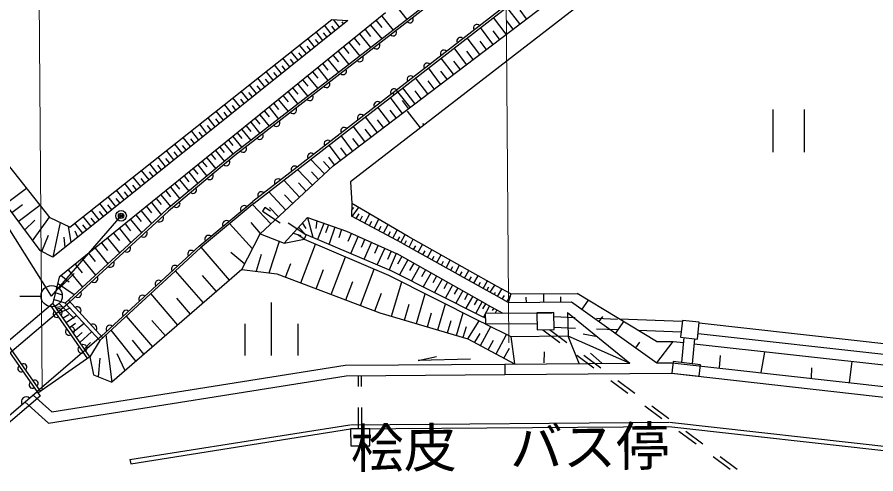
# Model space of a CAD drawing. Units: millimetres, scale not verified. Extents: x 0 to 700000, y -47500 to 447500.
# Drawn here: x 234734 to 275180, y 295984 to 317480 of the extents above; entities that cross this region are included whole.
import ezdxf
from ezdxf.enums import TextEntityAlignment as Align

# ---------------------------------------------------------------- set-up
doc = ezdxf.new("R2010")
doc.units = ezdxf.units.MM
doc.header["$LTSCALE"] = 1000
doc.header["$PDMODE"] = 32
doc.header["$PDSIZE"] = 500
doc.layers.add('作業ﾚｲﾔ1', color=7, linetype='Continuous', lineweight=25)
doc.styles.add('ＭＳ ゴシック', font='')
doc.styles.get('ＭＳ ゴシック').set_extended_font_data('MS Gothic')

msp = doc.modelspace()

# ---------------------------------------------------------------- linework, layer by layer
at = {"layer": '作業ﾚｲﾔ1', "lineweight": 13}
for p, q in [((257900, 302155), (257658, 332154)), ((235917, 299902), (235659, 331976))]:
    msp.add_line(p, q, dxfattribs=at)
at = {"layer": '作業ﾚｲﾔ1'}
for p, q in [((269283, 329922), (244929, 311047)), ((269344, 329843), (244991, 310969)), ((270846, 328191), (245833, 308806)), ((245894, 308727), (270907, 328112)), ((249620, 310488), (270523, 326368)), ((270977, 325592), (250436, 309728)), ((252554, 318053), (253095, 317376)), ((258409, 317165), (257806, 317959)), ((252090, 317682), (236714, 305242)), ((251904, 317531), (252440, 316869)), ((258728, 317407), (258425, 317805)), ((250305, 317329), (236410, 306185)), ((237220, 307597), (249556, 317371)), ((249556, 317371), (250305, 317329)), ((249915, 317016), (249633, 317367)), ((250110, 317172), (250039, 317260)), ((251381, 317108), (251908, 316456)), ((251641, 317319), (251907, 316990)), ((257775, 316683), (257176, 317471)), ((258091, 316923), (257791, 317319)), ((249135, 316390), (248817, 316786)), ((249330, 316547), (249171, 316744)), ((249525, 316703), (249209, 317097)), ((249720, 316859), (249562, 317056)), ((251122, 316899), (251383, 316575)), ((257146, 316205), (256552, 316987)), ((257460, 316444), (257162, 316836)), ((248745, 316077), (248425, 316475)), ((248940, 316234), (248780, 316432)), ((250611, 316485), (250869, 316168)), ((250866, 316691), (251384, 316050)), ((256522, 315731), (255932, 316507)), ((256833, 315968), (256537, 316357)), ((248355, 315765), (248033, 316165)), ((248550, 315921), (248389, 316121)), ((250109, 316079), (250362, 315767)), ((250359, 316281), (250869, 315651)), ((255902, 315260), (255317, 316030)), ((247574, 315139), (247250, 315544)), ((247769, 315295), (247608, 315497)), ((247965, 315452), (247642, 315854)), ((248160, 315608), (247998, 315809)), ((249615, 315680), (249864, 315372)), ((249861, 315879), (250363, 315259)), ((255287, 314793), (254707, 315557)), ((256211, 315495), (255918, 315882)), ((247184, 314826), (246858, 315233)), ((247379, 314982), (247217, 315186)), ((248890, 315093), (249375, 314493)), ((249130, 315287), (249374, 314984)), ((249372, 315482), (249865, 314873)), ((254678, 314330), (254102, 315088)), ((255594, 315027), (255303, 315410)), ((246794, 314513), (246466, 314923)), ((246989, 314670), (246826, 314874)), ((248416, 314709), (248893, 314120)), ((248652, 314900), (248893, 314603)), ((254982, 314561), (254693, 314942)), ((236282, 308031), (231317, 314309)), ((246014, 313888), (245682, 314302)), ((246404, 314200), (246074, 314612)), ((246599, 314357), (246435, 314562)), ((247950, 314332), (248419, 313753)), ((248182, 314520), (248419, 314228)), ((254072, 313870), (253501, 314623)), ((254374, 314100), (254088, 314477)), ((230288, 313892), (235802, 306500)), ((245624, 313575), (245290, 313991)), ((245819, 313731), (245653, 313939)), ((246209, 314044), (246044, 314251)), ((247492, 313962), (247953, 313391)), ((247720, 314146), (247953, 313859)), ((252490, 313841), (252428, 313918)), ((252586, 314040), (253210, 313259)), ((253472, 313414), (252905, 314160)), ((253771, 313642), (253487, 314016)), ((245234, 313262), (244898, 313681)), ((245429, 313418), (245262, 313627)), ((247041, 313597), (247495, 313036)), ((247266, 313779), (247495, 313496)), ((252876, 312961), (252313, 313702)), ((253173, 313187), (252891, 313559)), ((244454, 312636), (244114, 313060)), ((244844, 312949), (244506, 313370)), ((245039, 313105), (244871, 313315)), ((246379, 313062), (246601, 312788)), ((246598, 313239), (247045, 312687)), ((246819, 313417), (247044, 313139)), ((252284, 312512), (251726, 313247)), ((252580, 312736), (252299, 313105)), ((253737, 312278), (253114, 313059)), ((270327, 313130), (270327, 311130)), ((271827, 311130), (271827, 313130)), ((244064, 312323), (243723, 312749)), ((244259, 312480), (244089, 312692)), ((244649, 312793), (244480, 313004)), ((245947, 312712), (246165, 312443)), ((246162, 312886), (246601, 312343)), ((251698, 312066), (251144, 312796)), ((251990, 312289), (251712, 312655)), ((243674, 312011), (243331, 312439)), ((243869, 312167), (243698, 312380)), ((245522, 312368), (245736, 312103)), ((245734, 312539), (246165, 312006)), ((251115, 311624), (250566, 312348)), ((253834, 312477), (253896, 312400)), ((243284, 311698), (242939, 312128)), ((243479, 311854), (243307, 312069)), ((244897, 311863), (245315, 311347)), ((245104, 312030), (245314, 311770)), ((245312, 312198), (245737, 311673)), ((250537, 311185), (249992, 311903)), ((251406, 311845), (251130, 312208)), ((242504, 311072), (242155, 311507)), ((242699, 311229), (242525, 311445)), ((242894, 311385), (242547, 311818)), ((243089, 311541), (242916, 311757)), ((244489, 311532), (244901, 311024)), ((244693, 311697), (244900, 311441)), ((249964, 310749), (249423, 311462)), ((250826, 311404), (250552, 311764)), ((242114, 310759), (241763, 311197)), ((242309, 310916), (242134, 311134)), ((244079, 311200), (244495, 310686)), ((244285, 311367), (244492, 311111)), ((250250, 310967), (249979, 311324)), ((241724, 310446), (241371, 310886)), ((241919, 310603), (241743, 310822)), ((243453, 310694), (243665, 310432)), ((243663, 310864), (244085, 310343)), ((243871, 311033), (244081, 310774)), ((249203, 310099), (248557, 310791)), ((249470, 310348), (249159, 310682)), ((249679, 310533), (249409, 310888)), ((236357, 304349), (232461, 310522)), ((240944, 309821), (240587, 310265)), ((241334, 310134), (240979, 310576)), ((241529, 310290), (241352, 310510)), ((243030, 310352), (243245, 310087)), ((243242, 310524), (243669, 309996)), ((249620, 310488), (246187, 307287)), ((248639, 309573), (247945, 310317)), ((240554, 309508), (240195, 309954)), ((240749, 309664), (240570, 309887)), ((241139, 309977), (240961, 310199)), ((242386, 309831), (242823, 309291)), ((242602, 310006), (242819, 309737)), ((242817, 310179), (243249, 309646)), ((248926, 309841), (248592, 310200)), ((234173, 308684), (235175, 309431)), ((240163, 309195), (239804, 309644)), ((240359, 309352), (240179, 309575)), ((241950, 309478), (242392, 308931)), ((242168, 309655), (242388, 309383)), ((248033, 309008), (247288, 309807)), ((248342, 309296), (247982, 309681)), ((250436, 309728), (250492, 308712)), ((239383, 308570), (239020, 309023)), ((239773, 308882), (239412, 309333)), ((239968, 309039), (239788, 309264)), ((241508, 309121), (241956, 308568)), ((241730, 309300), (241952, 309025)), ((247382, 308401), (246581, 309260)), ((247713, 308710), (247327, 309124)), ((234475, 308279), (234982, 308657)), ((234781, 307869), (235806, 308633)), ((238993, 308257), (238628, 308712)), ((239188, 308413), (239006, 308640)), ((239578, 308726), (239397, 308952)), ((241055, 308754), (241519, 308180)), ((241285, 308940), (241511, 308660)), ((243307, 306699), (245833, 308806)), ((246682, 307749), (245824, 308669)), ((250492, 308712), (250490, 308119)), ((253151, 307162), (250492, 308713)), ((238603, 307944), (238236, 308402)), ((238798, 308100), (238615, 308329)), ((240578, 308368), (241066, 307764)), ((240819, 308564), (241058, 308269)), ((246405, 308519), (246295, 308352)), ((246295, 308352), (247127, 307799)), ((246670, 308343), (246405, 308519)), ((247039, 308081), (246623, 308526)), ((250491, 308394), (250588, 308524)), ((250516, 308104), (250818, 308504)), ((250829, 308230), (250692, 308003)), ((251111, 307786), (251342, 308217)), ((235563, 307917), (235085, 307461)), ((235461, 306957), (236250, 308072)), ((237220, 307597), (236282, 308031)), ((236357, 304349), (239629, 308130)), ((236760, 307810), (236410, 306185)), ((238213, 307631), (237844, 308091)), ((238408, 307787), (238224, 308017)), ((240076, 307962), (240590, 307326)), ((240330, 308168), (240581, 307858)), ((246201, 307299), (245749, 307818)), ((248410, 308052), (247312, 306843)), ((248410, 308052), (248662, 307122)), ((248410, 308052), (250254, 307410)), ((248857, 307896), (248804, 307528)), ((252869, 306840), (250490, 308119)), ((250890, 307904), (251008, 308123)), ((251331, 307667), (251445, 307879)), ((251551, 307549), (251774, 307965)), ((237279, 306882), (237149, 307630)), ((237823, 307318), (237452, 307781)), ((237584, 307126), (237458, 307409)), ((238018, 307475), (237833, 307705)), ((239547, 307534), (240088, 306865)), ((239815, 307751), (240078, 307425)), ((245822, 306576), (244735, 307760)), ((248335, 307236), (247502, 307789)), ((247992, 307591), (248337, 307240)), ((248351, 307531), (248178, 307796)), ((248890, 307028), (249201, 307776)), ((249392, 307710), (249257, 307322)), ((249392, 307710), (249257, 307322)), ((249702, 307602), (249427, 306809)), ((249702, 307602), (249427, 306809)), ((250019, 307492), (249879, 307087)), ((250019, 307492), (249879, 307087)), ((250254, 307410), (252628, 306341)), ((251771, 307431), (251881, 307635)), ((251991, 307312), (252207, 307713)), ((252432, 307075), (252639, 307461)), ((235890, 306454), (236202, 307212)), ((236926, 307120), (236984, 306645)), ((238991, 307084), (239560, 306380)), ((239272, 307312), (239550, 306969)), ((245321, 305600), (246187, 307287)), ((246187, 307287), (247312, 306843)), ((247312, 306843), (248251, 307030)), ((247742, 307316), (248102, 307198)), ((247960, 307245), (248258, 307047)), ((248342, 307252), (248251, 307030)), ((250482, 307307), (250304, 306913)), ((250798, 307165), (250444, 306379)), ((251112, 307024), (250936, 306633)), ((252212, 307194), (252317, 307390)), ((252652, 306957), (252753, 307146)), ((252809, 306873), (253006, 307247)), ((257336, 304809), (253151, 307162)), ((253191, 306661), (253394, 307025)), ((238405, 306611), (239005, 305869)), ((238701, 302467), (243307, 306699)), ((238702, 306850), (238994, 306489)), ((244742, 305098), (243400, 306646)), ((246598, 305445), (247087, 306932)), ((248102, 304970), (248793, 306793)), ((251425, 306883), (251074, 306104)), ((251736, 306742), (251561, 306355)), ((252046, 306603), (251698, 305832)), ((252869, 306840), (257120, 304471)), ((252973, 306783), (253075, 306965)), ((253410, 306539), (253511, 306721)), ((253628, 306417), (253830, 306780)), ((236410, 306185), (235802, 306500)), ((238101, 306364), (238409, 305984)), ((244795, 306419), (245456, 305862)), ((246225, 306313), (245988, 305519)), ((249526, 304430), (250195, 306195)), ((252354, 306464), (252181, 306080)), ((252580, 306362), (252258, 305587)), ((256896, 303944), (252628, 306341)), ((252846, 306218), (252644, 305859)), ((253846, 306296), (253947, 306477)), ((254065, 306174), (254266, 306535)), ((254283, 306052), (254383, 306232)), ((254501, 305931), (254702, 306290)), ((237469, 305853), (237793, 305453)), ((237789, 306112), (238420, 305332)), ((247373, 305246), (247618, 305892)), ((253133, 306057), (252737, 305352)), ((253415, 305899), (253221, 305553)), ((254720, 305809), (254820, 305988)), ((254938, 305687), (255137, 306045)), ((255375, 305444), (255573, 305800)), ((237418, 305409), (236711, 304702)), ((237141, 305587), (237805, 304767)), ((245321, 305600), (239196, 300291)), ((243510, 304030), (242197, 305544)), ((245321, 305600), (246966, 305400)), ((246966, 305400), (251810, 303565)), ((248820, 304698), (249160, 305595)), ((250904, 303908), (251551, 305617)), ((253692, 305743), (253310, 305064)), ((253963, 305591), (253776, 305258)), ((254230, 305441), (253863, 304787)), ((255157, 305566), (255256, 305744)), ((255593, 305322), (255692, 305500)), ((255812, 305201), (256009, 305555)), ((236714, 305242), (236407, 304013)), ((236814, 305323), (237181, 305021)), ((244122, 304561), (243458, 305327)), ((250221, 304167), (250550, 305036)), ((252373, 303400), (252848, 305016)), ((254491, 305294), (254311, 304973)), ((254748, 305150), (254394, 304520)), ((255000, 305009), (254826, 304699)), ((256030, 305079), (256129, 305256)), ((256248, 304957), (256445, 305310)), ((256467, 304835), (256565, 305011)), ((256685, 304714), (256881, 305065)), ((237425, 304417), (236637, 304936)), ((255247, 304870), (254907, 304263)), ((255490, 304733), (255323, 304436)), ((255728, 304600), (255400, 304016)), ((256858, 304618), (256955, 304788)), ((257019, 304528), (257230, 304868)), ((257992, 304451), (257336, 304809)), ((257365, 304331), (257566, 304683)), ((234857, 304349), (235857, 304349)), ((236998, 304025), (236449, 304184)), ((236891, 304398), (236529, 304505)), ((238769, 302393), (237145, 304160)), ((242306, 302986), (241024, 304465)), ((242904, 303505), (242256, 304253)), ((251576, 303654), (251895, 304494)), ((253538, 303057), (253951, 304463)), ((255962, 304469), (255801, 304182)), ((256191, 304340), (255875, 303777)), ((256416, 304213), (256261, 303937)), ((257858, 304050), (257120, 304471)), ((257255, 304512), (257202, 304425)), ((257582, 304208), (257684, 304386)), ((257799, 304084), (258005, 304444)), ((257992, 304451), (257858, 304050)), ((257992, 304451), (261106, 304476)), ((258701, 304303), (258706, 304037)), ((259526, 304464), (259534, 304051)), ((260320, 304314), (260324, 304065)), ((264847, 302211), (261106, 304476)), ((234119, 302075), (236407, 304013)), ((234284, 301584), (237213, 304087)), ((236292, 303916), (238041, 301401)), ((238164, 301487), (236407, 304013)), ((236531, 303835), (236849, 303865)), ((236711, 303995), (237418, 303288)), ((237224, 303779), (236724, 303558)), ((238622, 302258), (236998, 304025)), ((246721, 301552), (246721, 304052)), ((252976, 303223), (253198, 303976)), ((254551, 302760), (254910, 303982)), ((256637, 304089), (256332, 303548)), ((256668, 303744), (256808, 303993)), ((256985, 303895), (256705, 303362)), ((256896, 303944), (257617, 303548)), ((257180, 303788), (257115, 303666)), ((257858, 304050), (260849, 304074)), ((260849, 304074), (264858, 301211)), ((261632, 304158), (261327, 303732)), ((237161, 303463), (236893, 303315)), ((237545, 303430), (237046, 303094)), ((241129, 301967), (239877, 303412)), ((251810, 303565), (255967, 302343)), ((254062, 302903), (254255, 303559)), ((255432, 302501), (255744, 303563)), ((256800, 303542), (259928, 303567)), ((256806, 303042), (256800, 303538)), ((257332, 303705), (257245, 303545)), ((260015, 303573), (259215, 303559)), ((259215, 303559), (259230, 302759)), ((260030, 302774), (260015, 303573)), ((260019, 303382), (261018, 303345)), ((260649, 303573), (260693, 302477)), ((260649, 303573), (263592, 301200)), ((262305, 303392), (262136, 303155)), ((237201, 302871), (237482, 303075)), ((237889, 303055), (237362, 302640)), ((241714, 302474), (241081, 303204)), ((245471, 301552), (245471, 303052)), ((247971, 301552), (247971, 303052)), ((255007, 302626), (255174, 303195)), ((255967, 302343), (256496, 303186)), ((256785, 303044), (257984, 302455)), ((256790, 303042), (259216, 303061)), ((262017, 303308), (263017, 303271)), ((263301, 303147), (262912, 302601)), ((266065, 303157), (263102, 303267)), ((266070, 303209), (265982, 302414)), ((266865, 303121), (266070, 303209)), ((266777, 302326), (266865, 303121)), ((266862, 303086), (282434, 301345)), ((237789, 302638), (237532, 302396)), ((238242, 302671), (237693, 302165)), ((240336, 301279), (239160, 302752)), ((255743, 302409), (255905, 302924)), ((256520, 302591), (256274, 302177)), ((256555, 302024), (257041, 302918)), ((257289, 301626), (257791, 302550)), ((259230, 302759), (260030, 302774)), ((259488, 302764), (260291, 302167)), ((259815, 302770), (260618, 302173)), ((260028, 302882), (261027, 302844)), ((262063, 302427), (261392, 302554)), ((262027, 302807), (263026, 302770)), ((266010, 302659), (263983, 302734)), ((266806, 302590), (282408, 300845)), ((235837, 299868), (234234, 302173)), ((238701, 302467), (235667, 299849)), ((237903, 301863), (238181, 302171)), ((238622, 302258), (238164, 301487)), ((238908, 302521), (239196, 300291)), ((240710, 301603), (240163, 302278)), ((255967, 302343), (258153, 301157)), ((256919, 301827), (257166, 302281)), ((257984, 302455), (260673, 302477)), ((257984, 302455), (258153, 301157)), ((260673, 302477), (261188, 301196)), ((260673, 302477), (263595, 301200)), ((263869, 301917), (264064, 302188)), ((264847, 302211), (265639, 302217)), ((264858, 301211), (265639, 302217)), ((265639, 302217), (266134, 302162)), ((265982, 302414), (266777, 302326)), ((266045, 301219), (266156, 302395)), ((266542, 301164), (266653, 302339)), ((234119, 302075), (235811, 299643)), ((257665, 301422), (257920, 301892)), ((266631, 302106), (282382, 300344)), ((238164, 301487), (235714, 299782)), ((238164, 301487), (238323, 300642)), ((238628, 301424), (238551, 300550)), ((239821, 300833), (239443, 301634)), ((253622, 301323), (254484, 301507)), ((256087, 301377), (253622, 301323)), ((259551, 301722), (259548, 301207)), ((261093, 301571), (261896, 300974)), ((261420, 301577), (262223, 300980)), ((262269, 301187), (261736, 301656)), ((267846, 301550), (267798, 300970)), ((269930, 301714), (269760, 300750)), ((236365, 298905), (250185, 301092)), ((250185, 301092), (257702, 301153)), ((257702, 301153), (263595, 301200)), ((257702, 301153), (257706, 300653)), ((264858, 301211), (265587, 301216)), ((265628, 301266), (265567, 300719)), ((265587, 301216), (282269, 299351)), ((266920, 301121), (265628, 301266)), ((266859, 300575), (266920, 301121)), ((272158, 300970), (272130, 300489)), ((274047, 301270), (273920, 300276)), ((236208, 298374), (250226, 300593)), ((238323, 300642), (239196, 300291)), ((250226, 300593), (257706, 300653)), ((250810, 300100), (250809, 300597)), ((250960, 300101), (250959, 300599)), ((257706, 300653), (265561, 300716)), ((265561, 300716), (282244, 298851)), ((265567, 300719), (266859, 300575)), ((262698, 300377), (263501, 299781)), ((263026, 300383), (263828, 299787)), ((231472, 296274), (235667, 299849)), ((236208, 298374), (235100, 299366)), ((236365, 298905), (235484, 299693)), ((250815, 298100), (250813, 299100)), ((250965, 298101), (250963, 299101)), ((264303, 299184), (265106, 298588)), ((264631, 299190), (265433, 298594)), ((240045, 296653), (250401, 298292)), ((240080, 296456), (250432, 298094)), ((250431, 298294), (265430, 298415)), ((250432, 298094), (265432, 298215)), ((251341, 298104), (250441, 298097)), ((250441, 298097), (250447, 297297)), ((251347, 297304), (251341, 298104)), ((265432, 298215), (282114, 296349)), ((265454, 298414), (282136, 296548)), ((265909, 297991), (266711, 297395)), ((266236, 297997), (267038, 297401)), ((250447, 297297), (251347, 297304)), ((240045, 296653), (240080, 296456)), ((267514, 296798), (268316, 296202)), ((267841, 296804), (268644, 296208))]:
    msp.add_line(p, q, dxfattribs=at)
for points in [[(244929, 311047), (241791, 308430), (236998, 304025)], [(244991, 310969), (241857, 308355), (237213, 304087)], [(245897, 308730), (243373, 306624), (238622, 302258)], [(248247, 307026), (252225, 305329), (256496, 303186), (256790, 303042)], [(248345, 307256), (252330, 305556), (256607, 303410), (256803, 303314)], [(235811, 299643), (232357, 296700), (231517, 295984), (228929, 297068), (229645, 298023)]]:
    msp.add_lwpolyline(points, dxfattribs=at)
for centre, radius in [((239629, 308130), 125), ((239629, 308130), 62.5), ((236357, 304349), 500)]:
    msp.add_circle(centre, radius, dxfattribs=at)
for centre, radius, start, end in [((253230, 317375), 166, 223.4522, 32.1001), ((256395, 316972), 166, 43.1656, 212.3856), ((252444, 316766), 166, 223.4521, 32.0993), ((255613, 316366), 166, 43.1664, 212.384), ((251659, 316157), 166, 223.4521, 32.0993), ((254832, 315761), 166, 43.1639, 212.3873), ((250873, 315548), 166, 223.4521, 32.0993), ((254050, 315155), 166, 43.1656, 212.3856), ((250087, 314940), 166, 223.4521, 32.0993), ((253268, 314549), 166, 43.1664, 212.384), ((249302, 314331), 166, 223.4504, 32.101), ((252487, 313943), 166, 43.1639, 212.3873), ((248516, 313722), 166, 223.4504, 32.101), ((251705, 313338), 166, 43.1656, 212.3856), ((247731, 313113), 166, 223.4504, 32.101), ((250923, 312732), 166, 43.1664, 212.384), ((246945, 312504), 166, 223.4505, 32.1018), ((250142, 312126), 166, 43.1638, 212.3866), ((246160, 311895), 166, 223.4504, 32.101), ((249360, 311520), 166, 43.1639, 212.3873), ((245374, 311287), 166, 223.4504, 32.101), ((248578, 310914), 166, 43.1664, 212.384), ((244586, 310659), 171, 227.0077, 32.6606), ((247797, 310309), 166, 43.1638, 212.3866), ((243802, 310005), 171, 227.0077, 32.6606), ((247015, 309703), 166, 43.1639, 212.3873), ((243019, 309352), 171, 227.0077, 32.6606), ((246233, 309097), 166, 43.1656, 212.3856), ((242235, 308698), 171, 227.0077, 32.6606), ((245435, 308427), 186, 51.0832, 208.5856), ((241452, 308019), 177, 231.4502, 33.7164), ((244593, 307725), 186, 51.0825, 208.5872), ((240677, 307308), 177, 231.4499, 33.7158), ((243751, 307022), 186, 51.0804, 208.5871), ((239903, 306596), 177, 231.4499, 33.7158), ((242940, 306328), 176, 50.972, 214.193), ((239129, 305885), 177, 231.4476, 33.719), ((242173, 305622), 176, 50.9723, 214.1936), ((238355, 305174), 177, 231.4502, 33.7164), ((241405, 304917), 176, 50.9731, 214.192), ((237581, 304462), 177, 231.4499, 33.7158), ((240638, 304211), 176, 50.974, 214.1925), ((237558, 303657), 187, 324.0042, 121.162), ((236595, 303519), 172, 132.3053, 297.3466), ((236681, 303579), 172, 312.3042, 117.3461), ((239870, 303506), 176, 50.9742, 214.1931), ((238302, 302847), 187, 324.0042, 121.162), ((239103, 302801), 176, 50.9742, 214.1931), ((237181, 302677), 172, 132.3045, 297.3474), ((237267, 302737), 172, 312.3053, 117.3466), ((237767, 301835), 172, 132.305, 297.3453), ((237853, 301895), 172, 312.3045, 117.3474), ((234921, 300932), 155, 126.7667, 302.885), ((235035, 301011), 155, 306.7667, 122.885), ((235452, 300167), 155, 126.7666, 302.8858), ((235567, 300247), 155, 306.7663, 122.8845), ((235164, 299378), 232, 48.3306, 212.5366), ((251028, 297402), 171, 186.1218, 351.8969)]:
    msp.add_arc(centre, radius, start, end, dxfattribs=at)
msp.add_point((239629, 308130), dxfattribs=at)

# ---------------------------------------------------------------- texts
at = {"layer": '作業ﾚｲﾔ1', "style": 'ＭＳ ゴシック'}
msp.add_text('桧皮\u3000バス停', height=1833, rotation=0.462, dxfattribs=at).set_placement((257932, 298155), align=Align.TOP_CENTER)

doc.saveas('drawing.dxf')
